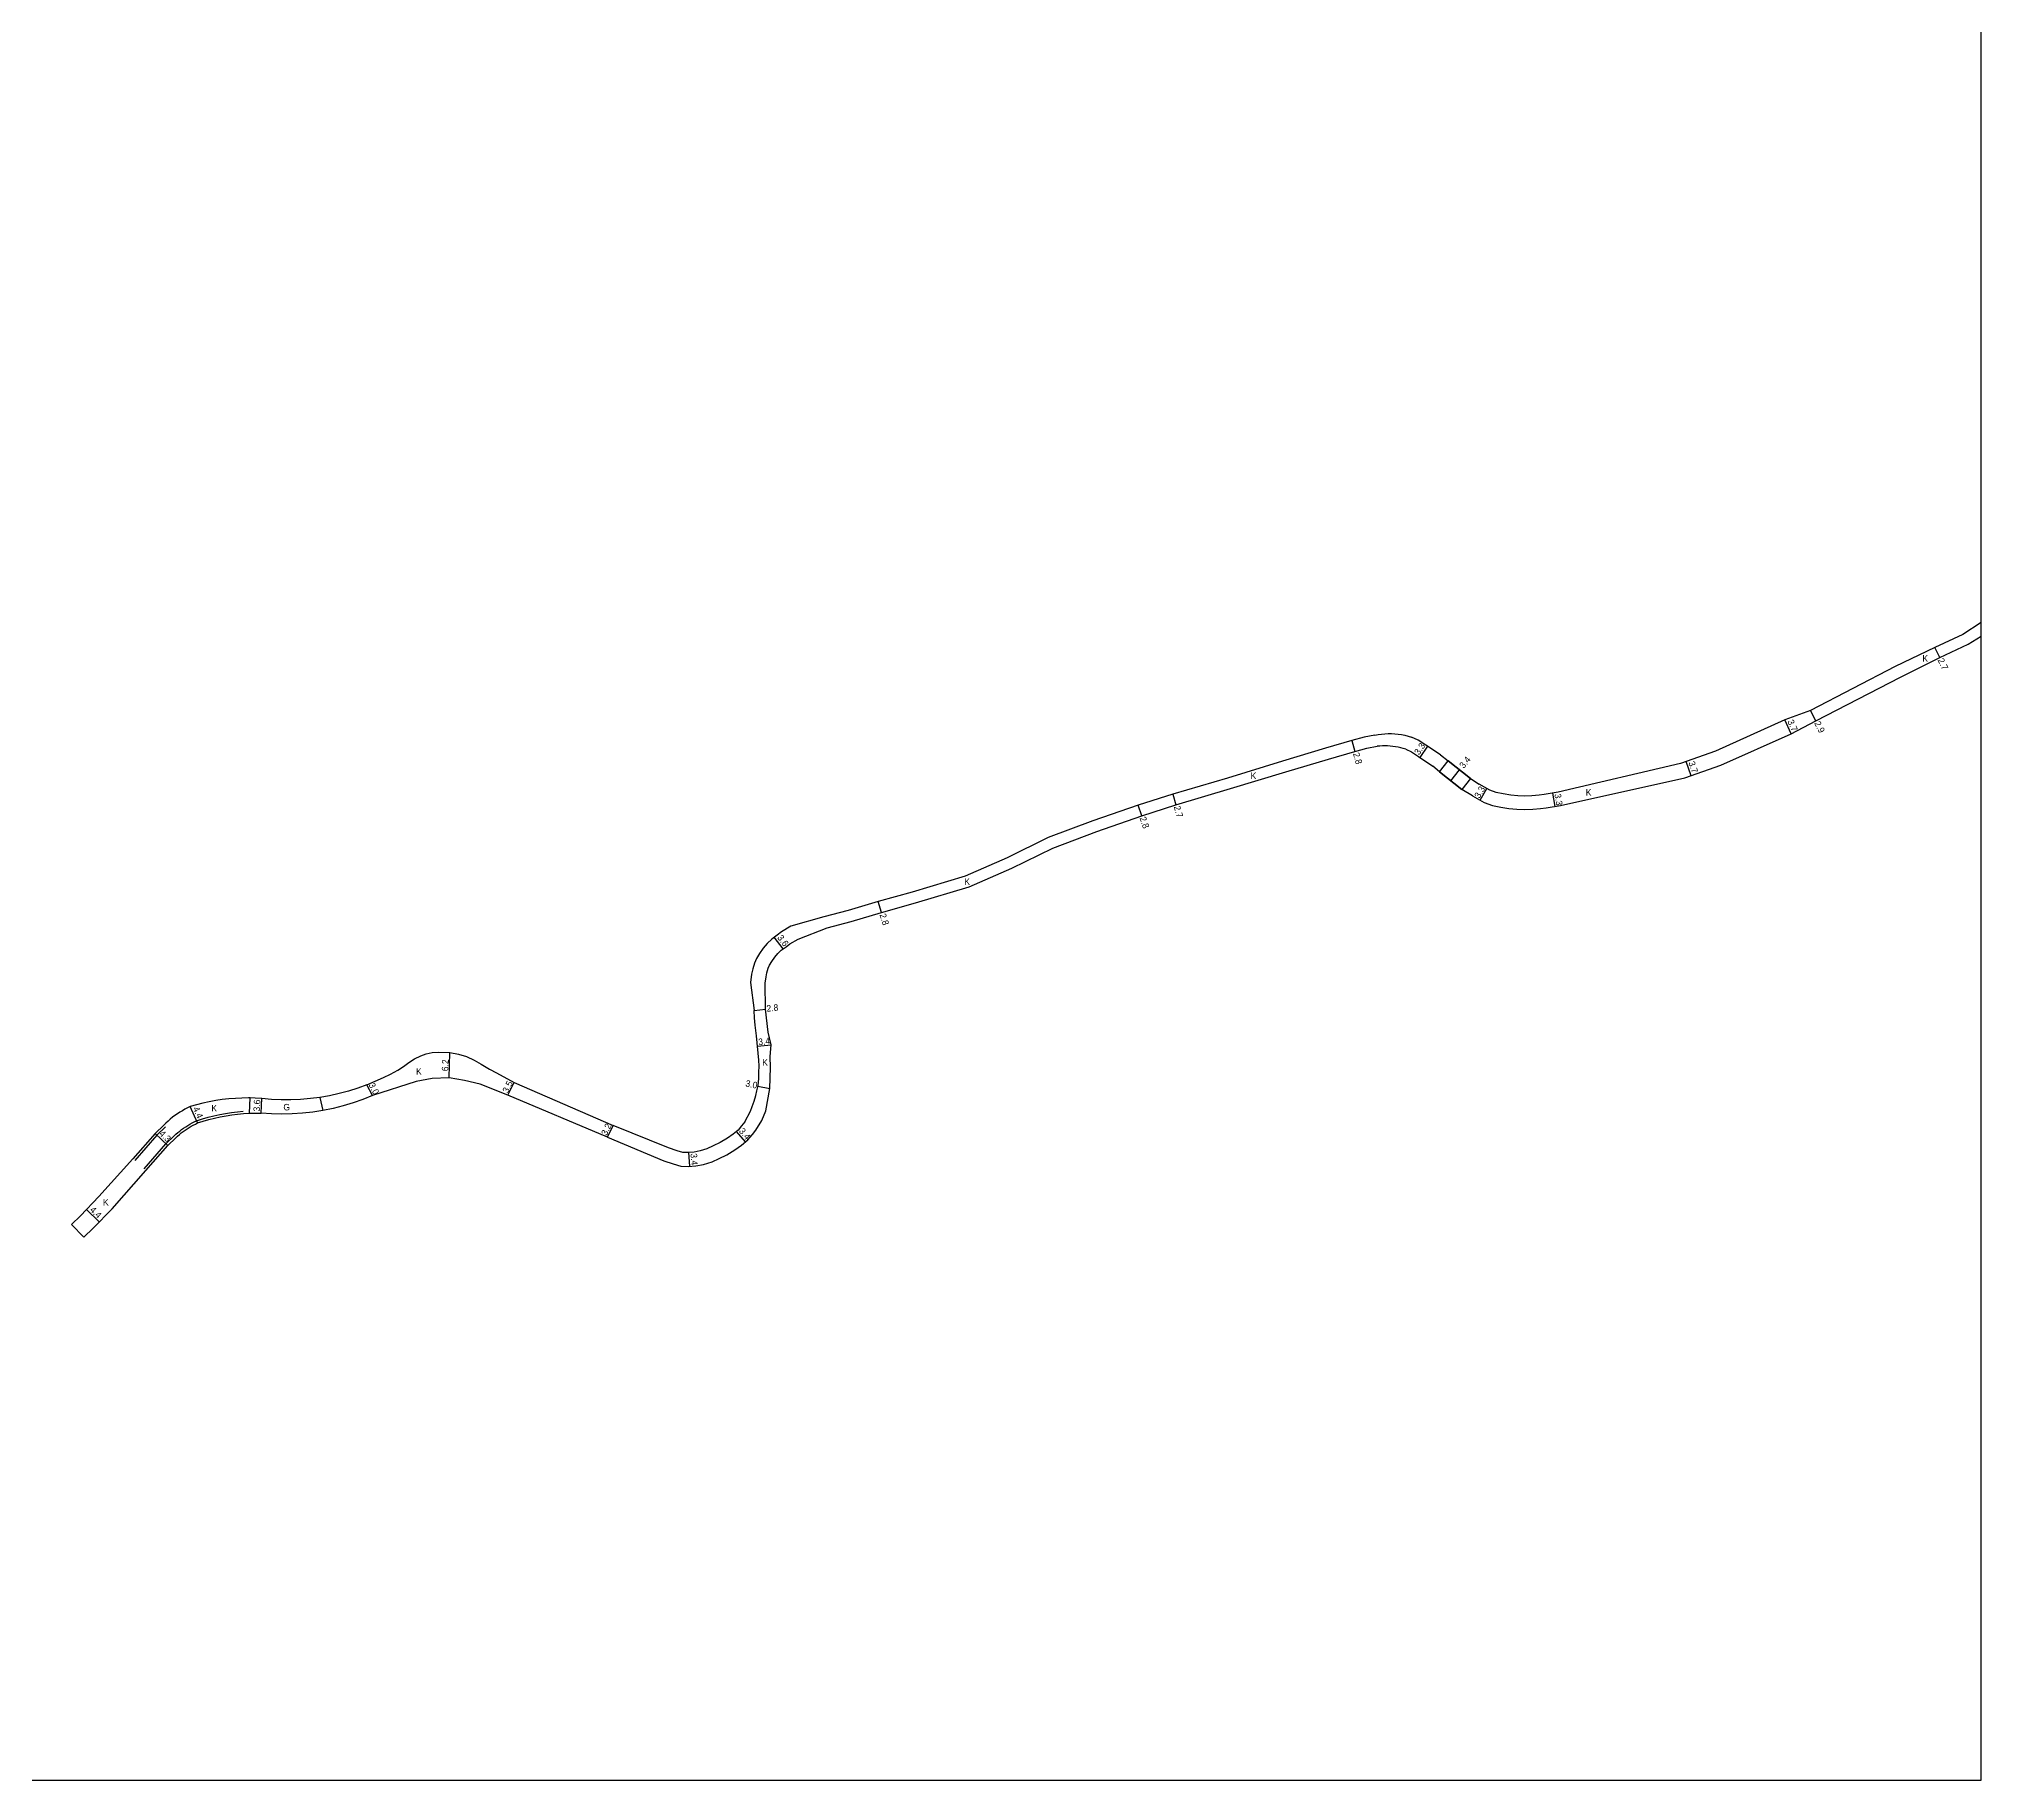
# Model space of a CAD drawing. Header units: metres. Extents: x 0 to 4000, y -96000 to -93000.
# Drawn here: x 322.4 to 800, y -94200 to -93771.9 of the extents above; entities that cross this region are included whole.
import ezdxf

# ---------------------------------------------------------------- set-up
doc = ezdxf.new("R2010")
doc.units = ezdxf.units.M
doc.header["$LTSCALE"] = 2.5
for name, color, linetype in [('図郭', 7, 'Continuous'), ('幅員', 7, 'Continuous'), ('歩道・分離帯・安全施設', 7, 'Continuous'), ('舗装', 7, 'Continuous'), ('道路', 7, 'Continuous')]:
    doc.layers.add(name, color=color, linetype=linetype)
doc.styles.get("Standard").update_dxf_attribs({"font": ''})
doc.styles.get('Standard').set_extended_font_data('@MS PGothic')

msp = doc.modelspace()

# ---------------------------------------------------------------- linework, layer by layer
at = {"layer": '図郭'}
msp.add_lwpolyline([(0, -94200), (800, -94200), (800, -93600), (0, -93600)], close=True, dxfattribs=at)
at = {"layer": '幅員'}
for points in [[(789.86, -93923.96), (788.65, -93921.54)], [(753.28, -93942.73), (751.76, -93939.35)], [(759.35, -93939.57), (758.01, -93937)], [(645.26, -93944.43), (646.02, -93947.12)], [(662.06, -93948.56), (663.91, -93945.82)], [(728.68, -93953.05), (727.45, -93949.57)], [(669.58, -93954.28), (671.71, -93951.6)], [(601.23, -93957.58), (601.99, -93960.17)], [(676.84, -93959.09), (678.47, -93956.22)], [(695.21, -93960.59), (694.67, -93957.33)], [(593.61, -93962.9), (592.69, -93960.26)], [(529.6, -93986.67), (528.74, -93984)], [(505.39, -93995.65), (503.24, -93992.77)], [(498.27, -94010.74), (501.05, -94010.44)], [(423.31, -94027.29), (423.47, -94021.09)], [(499.1, -94019.54), (502.48, -94019.18)], [(404.41, -94031.68), (403.05, -94029.01)], [(437.75, -94031.6), (439.31, -94028.47)], [(499.2, -94029.37), (502.14, -94029.99)], [(361.41, -94038.43), (359.61, -94034.41)], [(377.06, -94036), (377.2, -94032.4)], [(350.97, -94041), (354.08, -94043.98)], [(462.23, -94041.92), (463.59, -94039.03)], [(496.17, -94043.1), (493.96, -94040.52)], [(482.49, -94049.07), (482.23, -94045.68)], [(337.25, -94062.76), (334.1, -94059.68)]]:
    msp.add_lwpolyline(points, dxfattribs=at)
at = {"layer": '歩道・分離帯・安全施設'}
for points in [[(348.29, -94049.69), (353.64, -94043.57), (355.68, -94041.63), (356.11, -94041.22), (356.56, -94040.81), (357.03, -94040.42), (357.5, -94040.04), (358, -94039.68), (358.5, -94039.34), (359.01, -94039.01), (359.54, -94038.7), (360.07, -94038.41), (360.62, -94038.14), (361.19, -94037.87), (362.61, -94037.41), (364.02, -94037.01), (365.44, -94036.65), (366.88, -94036.33), (368.32, -94036.06), (369.77, -94035.84), (371.22, -94035.66), (372.67, -94035.52)], [(353.54, -94039.38), (351.4, -94041.42), (345.96, -94047.65)]]:
    msp.add_lwpolyline(points, dxfattribs=at)
at = {"layer": '舗装'}
for points in [[(374.17, -94036.04), (374.39, -94032.28)], [(391.52, -94032.14), (392.26, -94035.35)]]:
    msp.add_lwpolyline(points, dxfattribs=at)
at = {"layer": '道路'}
for points in [[(800, -93915.4), (795.46, -93918.3), (788.65, -93921.54)], [(788.65, -93921.54), (778.83, -93926.22), (758.01, -93937), (751.76, -93939.35)], [(789.86, -93923.96), (796.84, -93920.74), (800, -93918.73)], [(753.28, -93942.73), (759.35, -93939.57), (780.16, -93928.8), (789.86, -93923.96)], [(751.76, -93939.35), (734.65, -93947.03), (726.09, -93950.04), (695.99, -93957.11)], [(650.93, -93943.06), (648.27, -93943.58), (645.26, -93944.43), (638.76, -93946.26), (628.22, -93949.45), (614.69, -93953.62)], [(650.93, -93943.06), (651.74, -93942.91), (652.56, -93942.8), (653.38, -93942.72), (654.21, -93942.69), (655.04, -93942.7), (655.86, -93942.74), (656.68, -93942.83), (657.5, -93942.95), (658.31, -93943.12), (659.11, -93943.32), (659.9, -93943.56)], [(667.04, -93947.94), (663.46, -93945.52), (661.53, -93944.31), (659.9, -93943.56)], [(696.53, -93960.37), (727.12, -93953.6), (736.02, -93950.47), (753.28, -93942.73)], [(615.45, -93956.21), (629.05, -93952.13), (639.54, -93948.95), (646.02, -93947.12), (648.92, -93946.3), (651.46, -93945.81)], [(658.52, -93946.55), (657.9, -93946.36), (657.27, -93946.19), (656.64, -93946.04), (656, -93945.92), (655.36, -93945.83), (654.71, -93945.76), (654.06, -93945.72), (653.41, -93945.7), (652.76, -93945.71), (652.11, -93945.75), (651.46, -93945.81)], [(658.52, -93946.55), (659.95, -93947.22), (661.65, -93948.29), (665.19, -93950.68)], [(667.04, -93947.94), (668.96, -93949.42), (674.45, -93953.77), (676.59, -93955.16)], [(674.45, -93953.77), (668.96, -93949.42)], [(668.96, -93949.42), (674.45, -93953.77)], [(614.69, -93953.62), (601.23, -93957.58), (592.69, -93960.26)], [(674.96, -93958.03), (672.32, -93956.45), (666.84, -93952.1), (665.19, -93950.68)], [(666.84, -93952.1), (672.32, -93956.45)], [(672.32, -93956.45), (666.84, -93952.1)], [(593.61, -93962.9), (601.99, -93960.17), (615.45, -93956.21)], [(674.96, -93958.03), (677.77, -93959.62), (679.85, -93960.38), (681.88, -93960.77), (683.89, -93961.08), (685.82, -93961.3), (687.83, -93961.36), (689.76, -93961.27), (691.62, -93961.1), (693, -93960.96), (696.53, -93960.37)], [(695.99, -93957.11), (692.56, -93957.69), (691.29, -93957.81), (689.53, -93957.98), (687.8, -93958.05), (686.05, -93958.01), (684.34, -93957.81), (682.45, -93957.52), (680.73, -93957.19), (679.15, -93956.62), (676.59, -93955.16)], [(592.69, -93960.26), (581.56, -93964.11), (570.6, -93968.25), (560.48, -93973.21), (550.21, -93977.77), (537.13, -93981.65)], [(537.93, -93984.33), (551.18, -93980.4), (561.66, -93975.75), (571.71, -93970.83), (582.52, -93966.75), (593.61, -93962.9)], [(537.13, -93981.65), (528.74, -93984), (521.37, -93986.17), (515.39, -93987.77), (507.32, -93990.08)], [(509.12, -93993.2), (516.23, -93990.45), (522.12, -93988.87), (529.6, -93986.67), (537.93, -93984.33)], [(507.32, -93990.08), (505.01, -93991.41), (503.96, -93992.23), (502.63, -93993.23), (501.49, -93994.31), (500.49, -93995.46), (499.63, -93996.79), (498.88, -93997.97), (498.37, -93999.14), (497.94, -94000.57), (497.66, -94001.87), (497.36, -94003.85), (498.27, -94010.74)], [(501.05, -94010.44), (500.97, -94004.04), (501.2, -94002.52), (501.43, -94001.48), (501.76, -94000.38), (502.07, -93999.66), (502.66, -93998.73), (503.38, -93997.63), (504.1, -93996.8), (504.95, -93995.98), (506.14, -93995.09), (507.03, -93994.4), (509.12, -93993.2)], [(495.99, -94038.14), (497.42, -94035.51), (497.83, -94034.35), (498.3, -94033.08), (498.68, -94031.68), (498.96, -94030.52), (499.23, -94029.24), (499.41, -94027.52), (499.47, -94025.97), (499.51, -94024.43), (499.46, -94023.01), (498.83, -94016.99), (498.56, -94014.41), (498.4, -94012.57), (498.27, -94010.74)], [(498.68, -94040.23), (500.14, -94037.82), (501.15, -94035.42), (502.14, -94029.99), (502.34, -94024.76), (502.21, -94022.11), (502.48, -94019.18), (501.71, -94016.07), (501.05, -94010.44)], [(403.05, -94029.01), (407.15, -94027.25), (408.86, -94026.4), (410.68, -94025.48), (412.07, -94024.56), (413.41, -94023.55), (414.78, -94022.65), (416.29, -94021.88), (417.63, -94021.42), (419.07, -94021.09), (420.58, -94020.98), (423.47, -94021.09), (425.62, -94021.48), (427.51, -94022.12), (429.42, -94023.02), (431.14, -94023.97), (433.23, -94025.2), (434.96, -94026.13), (439.31, -94028.47), (463.59, -94039.03)], [(403.05, -94029.01), (400.81, -94029.84), (398.53, -94030.57), (396.22, -94031.2), (393.88, -94031.73), (391.52, -94032.14), (389.15, -94032.45), (386.76, -94032.66), (384.37, -94032.75), (381.97, -94032.74), (379.58, -94032.63), (377.2, -94032.4)], [(462.23, -94041.92), (437.75, -94031.6), (430.9, -94028.89), (427.08, -94027.95), (423.31, -94027.29), (419.14, -94027.49), (415.16, -94028.22), (404.41, -94031.68)], [(359.61, -94034.41), (358.96, -94034.73), (358.31, -94035.06), (357.68, -94035.41), (357.06, -94035.79), (356.46, -94036.18), (355.87, -94036.59), (355.29, -94037.03), (354.72, -94037.48), (354.18, -94037.95), (353.64, -94038.44), (353.13, -94038.95)], [(377.2, -94032.4), (375.58, -94032.31), (374.39, -94032.28), (373.96, -94032.27), (372.34, -94032.3), (370.73, -94032.37), (369.11, -94032.5), (367.51, -94032.68), (365.91, -94032.92), (364.31, -94033.22), (362.73, -94033.56), (361.16, -94033.96), (359.61, -94034.41)], [(361.41, -94038.43), (362.79, -94037.99), (364.18, -94037.59), (365.58, -94037.23), (367, -94036.92), (368.42, -94036.65), (369.85, -94036.43), (371.28, -94036.26), (372.73, -94036.12), (374.17, -94036.04), (375.62, -94035.99), (377.06, -94036)], [(404.41, -94031.68), (402.05, -94032.64), (399.65, -94033.48), (397.22, -94034.22), (394.75, -94034.84), (392.26, -94035.35), (389.75, -94035.74), (387.22, -94036.02), (384.69, -94036.19), (382.14, -94036.24), (379.6, -94036.18), (377.06, -94036)], [(353.13, -94038.95), (350.97, -94041), (345.51, -94047.26)], [(356.09, -94042.06), (356.52, -94041.66), (356.95, -94041.26), (357.4, -94040.88), (357.87, -94040.52), (358.34, -94040.17), (358.83, -94039.84), (359.33, -94039.52), (359.83, -94039.22), (360.35, -94038.94), (360.88, -94038.68), (361.41, -94038.43)], [(462.23, -94041.92), (476.08, -94047.75), (478.36, -94048.5), (480.25, -94049.04), (482.06, -94049.1), (483.94, -94048.96), (485.81, -94048.62), (487.92, -94047.95), (489.65, -94047.13), (491.54, -94046.25), (493.56, -94045.02), (495.21, -94043.92), (496.74, -94042.61), (497.86, -94041.29), (498.68, -94040.23)], [(495.99, -94038.14), (495.21, -94039.15), (494.32, -94040.2), (493.15, -94041.2), (491.73, -94042.15), (489.93, -94043.24), (488.2, -94044.05), (486.67, -94044.78), (484.99, -94045.31), (483.51, -94045.58), (481.98, -94045.7), (480.78, -94045.66), (479.37, -94045.25), (477.25, -94044.55), (463.59, -94039.03)], [(348.74, -94050.09), (354.08, -94043.98), (356.09, -94042.06)], [(345.51, -94047.26), (337.18, -94056.54), (332.6, -94061.22), (330.39, -94063.38)], [(333.47, -94066.52), (335.71, -94064.33), (340.42, -94059.52), (348.74, -94050.09)], [(330.39, -94063.38), (333.47, -94066.52)]]:
    msp.add_lwpolyline(points, dxfattribs=at)
msp.add_lwpolyline([(674.45, -93953.77), (672.32, -93956.45), (666.84, -93952.1), (668.96, -93949.42)], close=True, dxfattribs=at)

# ---------------------------------------------------------------- texts
at = {"layer": '幅員'}
for s, rotation, p in [('2.7', 296.5081, (789.25, -93924.65)), ('3.7', 294.1684, (752.32, -93939.7)), ('2.9', 297.4751, (758.91, -93940.15)), ('3.3', 55.9676, (661.78, -93948.09)), ('2.8', 285.7465, (645.52, -93947.6)), ('3.4', 51.601, (672.78, -93951.39)), ('3.7', 289.3997, (727.98, -93949.84)), ('3.3', 60.4226, (676.67, -93958.75)), ('3.3', 279.488, (695.06, -93957.6)), ('2.8', 289.121, (593.04, -93963.44)), ('2.7', 286.374, (601.45, -93960.7)), ('2.8', 287.6909, (529.09, -93987.22)), ('3.6', 306.733, (503.87, -93992.88)), ('2.8', 6.0505, (501.41, -94011.09)), ('3.4', 6.069, (499.38, -94019.31)), ('6.2', 88.5234, (423.07, -94025.72)), ('3.0', 296.8725, (403.43, -94029.05)), ('3.5', 63.5917, (437.73, -94031.21)), ('3.0', 347.9913, (496.04, -94029.4)), ('4.4', 294.1648, (360.22, -94034.85)), ('3.6', 87.8825, (376.75, -94035.62)), ('4.3', 316.2329, (351.84, -94041.24)), ('3.2', 64.7878, (462.04, -94041.66)), ('3.4', 310.5501, (494.43, -94040.51)), ('3.4', 274.369, (482.63, -94045.95)), ('4.4', 315.5984, (334.81, -94059.95))]:
    msp.add_text(s, height=1.6, rotation=rotation, dxfattribs=at).set_placement(p)
at = {"layer": '舗装'}
for s, p in [('K', (785.54, -93925.01)), ('K', (620.36, -93953.86)), ('K', (702.77, -93957.95)), ('K', (549.95, -93979.89)), ('K', (415.14, -94026.56)), ('K', (500.27, -94024.33)), ('K', (364.81, -94035.59)), ('G', (382.52, -94035.34)), ('K', (338.16, -94058.72))]:
    msp.add_text(s, height=1.6, dxfattribs=at).set_placement(p)

doc.saveas('drawing.dxf')
